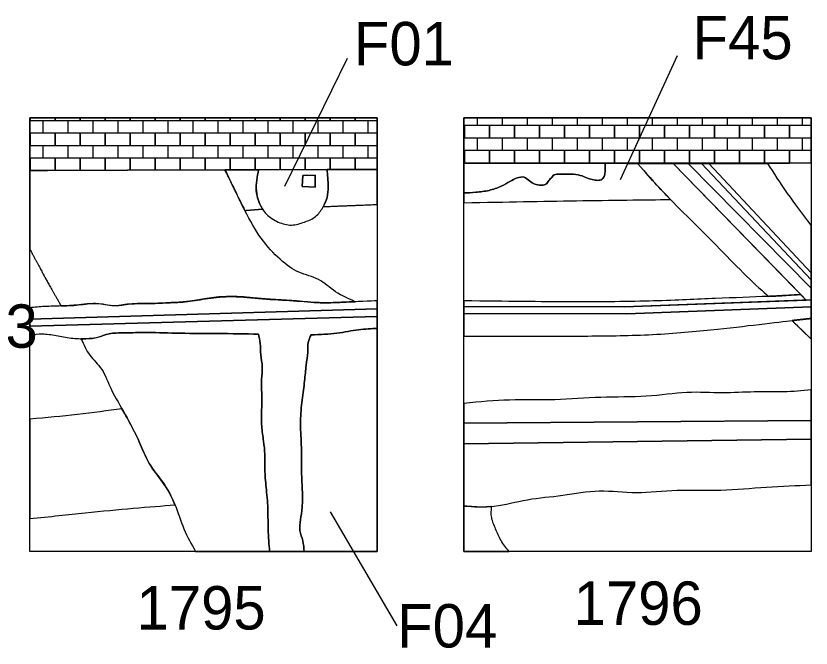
# Model space of a CAD drawing. Extents: x -756 to -644, y -309 to -230.
# Drawn here: x -710.32 to -692, y -244.72 to -230.15 of the extents above; entities that cross this region are included whole.
import ezdxf

# ---------------------------------------------------------------- set-up
doc = ezdxf.new("R2010")
doc.units = 0
for name, color, linetype in [('Brick', 7, 'Continuous'), ('Builder Trench', 7, 'Continuous'), ('Feature Numbers', 7, 'Continuous'), ('Postmold', 7, 'Continuous'), ('Quadrat Boundaries', 7, 'Continuous'), ('Quadrat Labels Large', 7, 'Continuous'), ('South Dependency Paving', 7, 'Continuous'), ('Utility Pipe', 7, 'Continuous'), ('Utility Trench', 7, 'Continuous')]:
    doc.layers.add(name, color=color, linetype=linetype)

msp = doc.modelspace()

# ---------------------------------------------------------------- linework, layer by layer
at = {"layer": 'Brick'}
for p, q in [((-709.701, -232.565), (-709.701, -232.853)), ((-709.125, -232.565), (-709.125, -232.853)), ((-708.549, -232.565), (-708.549, -232.853)), ((-707.973, -232.565), (-707.973, -232.853)), ((-707.397, -232.565), (-707.397, -232.853)), ((-706.821, -232.565), (-706.821, -232.853)), ((-706.245, -232.565), (-706.245, -232.853)), ((-705.669, -232.565), (-705.669, -232.853)), ((-705.093, -232.565), (-705.093, -232.853)), ((-704.517, -232.565), (-704.517, -232.853)), ((-703.941, -232.565), (-703.941, -232.853)), ((-703.365, -232.565), (-703.365, -232.853)), ((-702.789, -232.565), (-702.789, -232.853)), ((-702.213, -232.565), (-702.213, -232.853)), ((-699.696, -232.5), (-699.696, -232.679)), ((-699.12, -232.5), (-699.12, -232.679)), ((-698.544, -232.5), (-698.544, -232.679)), ((-697.968, -232.5), (-697.968, -232.679)), ((-697.392, -232.5), (-697.392, -232.679)), ((-696.816, -232.5), (-696.816, -232.679)), ((-696.24, -232.5), (-696.24, -232.679)), ((-695.664, -232.5), (-695.664, -232.679)), ((-695.088, -232.5), (-695.088, -232.679)), ((-694.512, -232.5), (-694.512, -232.679)), ((-693.936, -232.5), (-693.936, -232.679)), ((-693.36, -232.5), (-693.36, -232.679)), ((-692.784, -232.5), (-692.784, -232.679)), ((-692.208, -232.5), (-692.208, -232.679)), ((-699.696, -232.967), (-699.696, -233.255)), ((-699.12, -232.967), (-699.12, -233.255)), ((-698.544, -232.967), (-698.544, -233.255)), ((-697.968, -232.967), (-697.968, -233.255)), ((-697.392, -232.967), (-697.392, -233.255)), ((-696.816, -232.967), (-696.816, -233.255)), ((-696.24, -232.967), (-696.24, -233.255)), ((-695.664, -232.967), (-695.664, -233.255)), ((-695.088, -232.967), (-695.088, -233.255)), ((-694.512, -232.967), (-694.512, -233.255)), ((-693.936, -232.967), (-693.936, -233.255)), ((-693.36, -232.967), (-693.36, -233.255)), ((-692.784, -232.967), (-692.784, -233.255)), ((-692.208, -232.967), (-692.208, -233.255)), ((-709.701, -233.141), (-709.701, -233.429)), ((-709.125, -233.141), (-709.125, -233.429)), ((-708.549, -233.141), (-708.549, -233.429)), ((-707.973, -233.141), (-707.973, -233.429)), ((-707.397, -233.141), (-707.397, -233.429)), ((-706.821, -233.141), (-706.821, -233.429)), ((-706.245, -233.141), (-706.245, -233.429)), ((-705.669, -233.141), (-705.669, -233.429)), ((-705.093, -233.141), (-705.093, -233.429)), ((-704.517, -233.141), (-704.517, -233.429)), ((-703.941, -233.141), (-703.941, -233.429)), ((-703.365, -233.141), (-703.365, -233.429)), ((-702.789, -233.141), (-702.789, -233.429)), ((-702.213, -233.141), (-702.213, -233.429)), ((-692, -233.558), (-700, -233.547)), ((-699.696, -233.543), (-699.696, -233.547)), ((-699.12, -233.543), (-699.12, -233.548)), ((-698.544, -233.543), (-698.544, -233.549)), ((-697.968, -233.543), (-697.968, -233.55)), ((-697.392, -233.543), (-697.392, -233.55)), ((-696.816, -233.543), (-696.816, -233.551)), ((-696.24, -233.543), (-696.24, -233.552)), ((-695.664, -233.543), (-695.664, -233.553)), ((-695.088, -233.543), (-695.088, -233.554)), ((-694.512, -233.543), (-694.512, -233.555)), ((-693.936, -233.543), (-693.936, -233.555)), ((-693.36, -233.543), (-693.36, -233.556)), ((-692.784, -233.543), (-692.784, -233.557)), ((-692.208, -233.543), (-692.208, -233.558)), ((-702, -233.694), (-710, -233.718)), ((-709.701, -233.717), (-709.701, -233.717))]:
    msp.add_line(p, q, dxfattribs=at)
for points in [[(-710, -232.565), (-709.989, -232.565), (-709.989, -232.5)], [(-709.989, -232.5), (-709.989, -232.565), (-709.413, -232.565), (-709.413, -232.5)], [(-709.413, -232.5), (-709.413, -232.565), (-708.837, -232.565), (-708.837, -232.5)], [(-708.837, -232.5), (-708.837, -232.565), (-708.261, -232.565), (-708.261, -232.5)], [(-708.261, -232.5), (-708.261, -232.565), (-707.685, -232.565), (-707.685, -232.5)], [(-707.685, -232.5), (-707.685, -232.565), (-707.109, -232.565), (-707.109, -232.5)], [(-707.109, -232.5), (-707.109, -232.565), (-706.533, -232.565), (-706.533, -232.5)], [(-706.533, -232.5), (-706.533, -232.565), (-705.957, -232.565), (-705.957, -232.5)], [(-705.957, -232.5), (-705.957, -232.565), (-705.381, -232.565), (-705.381, -232.5)], [(-705.381, -232.5), (-705.381, -232.565), (-704.805, -232.565), (-704.805, -232.5)], [(-704.805, -232.5), (-704.805, -232.565), (-704.229, -232.565), (-704.229, -232.5)], [(-704.229, -232.5), (-704.229, -232.565), (-703.653, -232.565), (-703.653, -232.5)], [(-703.653, -232.5), (-703.653, -232.565), (-703.077, -232.565), (-703.077, -232.5)], [(-703.077, -232.5), (-703.077, -232.565), (-702.501, -232.565), (-702.501, -232.5)], [(-702.501, -232.5), (-702.501, -232.565), (-702, -232.565)], [(-700, -232.967), (-699.984, -232.967), (-699.984, -232.679), (-700, -232.679)], [(-692, -232.679), (-692.496, -232.679), (-692.496, -232.967), (-692, -232.967)], [(-710, -233.141), (-709.989, -233.141), (-709.989, -232.853), (-710, -232.853)], [(-702, -232.853), (-702.501, -232.853), (-702.501, -233.141), (-702, -233.141)], [(-700, -233.543), (-699.984, -233.543), (-699.984, -233.255), (-700, -233.255)], [(-692, -233.255), (-692.496, -233.255), (-692.496, -233.543), (-692, -233.543)], [(-710, -233.717), (-709.989, -233.717), (-709.989, -233.429), (-710, -233.429)], [(-709.413, -233.716), (-709.413, -233.429), (-709.989, -233.429), (-709.989, -233.717), (-709.594, -233.717)], [(-708.837, -233.715), (-708.837, -233.429), (-709.413, -233.429), (-709.413, -233.716)], [(-708.261, -233.713), (-708.261, -233.429), (-708.837, -233.429), (-708.837, -233.715)], [(-707.685, -233.711), (-707.685, -233.429), (-708.261, -233.429), (-708.261, -233.713)], [(-707.109, -233.709), (-707.109, -233.429), (-707.685, -233.429), (-707.685, -233.711)], [(-706.533, -233.708), (-706.533, -233.429), (-707.109, -233.429), (-707.109, -233.709)], [(-705.957, -233.706), (-705.957, -233.429), (-706.533, -233.429), (-706.533, -233.708)], [(-705.381, -233.704), (-705.381, -233.429), (-705.957, -233.429), (-705.957, -233.706)], [(-704.805, -233.702), (-704.805, -233.429), (-705.381, -233.429), (-705.381, -233.704)], [(-704.229, -233.701), (-704.229, -233.429), (-704.805, -233.429), (-704.805, -233.702)], [(-703.653, -233.699), (-703.653, -233.429), (-704.229, -233.429), (-704.229, -233.701)], [(-703.077, -233.697), (-703.077, -233.429), (-703.653, -233.429), (-703.653, -233.699)], [(-702.501, -233.695), (-702.501, -233.429), (-703.077, -233.429), (-703.077, -233.697)], [(-702, -233.429), (-702.501, -233.429), (-702.501, -233.695)]]:
    msp.add_lwpolyline(points, dxfattribs=at)
for points in [[(-699.984, -232.967), (-699.408, -232.967), (-699.408, -232.679), (-699.984, -232.679)], [(-699.408, -232.967), (-698.832, -232.967), (-698.832, -232.679), (-699.408, -232.679)], [(-698.832, -232.967), (-698.256, -232.967), (-698.256, -232.679), (-698.832, -232.679)], [(-698.256, -232.967), (-697.68, -232.967), (-697.68, -232.679), (-698.256, -232.679)], [(-697.68, -232.967), (-697.104, -232.967), (-697.104, -232.679), (-697.68, -232.679)], [(-697.104, -232.967), (-696.528, -232.967), (-696.528, -232.679), (-697.104, -232.679)], [(-696.528, -232.967), (-695.952, -232.967), (-695.952, -232.679), (-696.528, -232.679)], [(-695.952, -232.967), (-695.376, -232.967), (-695.376, -232.679), (-695.952, -232.679)], [(-695.376, -232.967), (-694.8, -232.967), (-694.8, -232.679), (-695.376, -232.679)], [(-694.8, -232.967), (-694.224, -232.967), (-694.224, -232.679), (-694.8, -232.679)], [(-694.224, -232.967), (-693.648, -232.967), (-693.648, -232.679), (-694.224, -232.679)], [(-693.648, -232.967), (-693.072, -232.967), (-693.072, -232.679), (-693.648, -232.679)], [(-693.072, -232.967), (-692.496, -232.967), (-692.496, -232.679), (-693.072, -232.679)], [(-709.989, -233.141), (-709.413, -233.141), (-709.413, -232.853), (-709.989, -232.853)], [(-709.413, -233.141), (-708.837, -233.141), (-708.837, -232.853), (-709.413, -232.853)], [(-708.837, -233.141), (-708.261, -233.141), (-708.261, -232.853), (-708.837, -232.853)], [(-708.261, -233.141), (-707.685, -233.141), (-707.685, -232.853), (-708.261, -232.853)], [(-707.685, -233.141), (-707.109, -233.141), (-707.109, -232.853), (-707.685, -232.853)], [(-707.109, -233.141), (-706.533, -233.141), (-706.533, -232.853), (-707.109, -232.853)], [(-706.533, -233.141), (-705.957, -233.141), (-705.957, -232.853), (-706.533, -232.853)], [(-705.957, -233.141), (-705.381, -233.141), (-705.381, -232.853), (-705.957, -232.853)], [(-705.381, -233.141), (-704.805, -233.141), (-704.805, -232.853), (-705.381, -232.853)], [(-704.805, -233.141), (-704.229, -233.141), (-704.229, -232.853), (-704.805, -232.853)], [(-704.229, -233.141), (-703.653, -233.141), (-703.653, -232.853), (-704.229, -232.853)], [(-703.653, -233.141), (-703.077, -233.141), (-703.077, -232.853), (-703.653, -232.853)], [(-703.077, -233.141), (-702.501, -233.141), (-702.501, -232.853), (-703.077, -232.853)], [(-699.984, -233.543), (-699.408, -233.543), (-699.408, -233.255), (-699.984, -233.255)], [(-699.408, -233.543), (-698.832, -233.543), (-698.832, -233.255), (-699.408, -233.255)], [(-698.832, -233.543), (-698.256, -233.543), (-698.256, -233.255), (-698.832, -233.255)], [(-698.256, -233.543), (-697.68, -233.543), (-697.68, -233.255), (-698.256, -233.255)], [(-697.68, -233.543), (-697.104, -233.543), (-697.104, -233.255), (-697.68, -233.255)], [(-697.104, -233.543), (-696.528, -233.543), (-696.528, -233.255), (-697.104, -233.255)], [(-696.528, -233.543), (-695.952, -233.543), (-695.952, -233.255), (-696.528, -233.255)], [(-695.952, -233.543), (-695.376, -233.543), (-695.376, -233.255), (-695.952, -233.255)], [(-695.376, -233.543), (-694.8, -233.543), (-694.8, -233.255), (-695.376, -233.255)], [(-694.8, -233.543), (-694.224, -233.543), (-694.224, -233.255), (-694.8, -233.255)], [(-694.224, -233.543), (-693.648, -233.543), (-693.648, -233.255), (-694.224, -233.255)], [(-693.648, -233.543), (-693.072, -233.543), (-693.072, -233.255), (-693.648, -233.255)], [(-693.072, -233.543), (-692.496, -233.543), (-692.496, -233.255), (-693.072, -233.255)]]:
    msp.add_lwpolyline(points, close=True, dxfattribs=at)
at = {"layer": 'Builder Trench'}
for points in [[(-696.74, -233.551), (-700, -233.547), (-700, -234.234)], [(-704.727, -233.702), (-705.502, -233.704)], [(-702, -234.499), (-702, -233.694), (-703.152, -233.697)]]:
    msp.add_lwpolyline(points, dxfattribs=at)
for points, degree in [([(-700, -234.234), (-699.922, -234.231), (-699.72, -234.222), (-699.417, -234.184), (-699.128, -234.084), (-698.93, -233.963), (-698.773, -233.878), (-698.601, -233.847), (-698.49, -233.962), (-698.361, -234.037), (-698.236, -234.059), (-698.1, -234.052), (-698.043, -233.942), (-697.972, -233.878), (-697.909, -233.789), (-697.733, -233.806), (-697.536, -233.795), (-697.305, -233.818), (-697.146, -233.901), (-697.003, -233.935), (-696.888, -233.953), (-696.787, -233.908), (-696.746, -233.807), (-696.748, -233.687), (-696.742, -233.599), (-696.74, -233.551)], 3), ([(-705.502, -233.704), (-705.372, -233.974), (-705.221, -234.285), (-705.065, -234.596), (-705.044, -234.637)], 3), ([(-704.637, -234.604), (-704.674, -234.547), (-704.741, -234.408), (-704.792, -234.181), (-704.775, -233.936), (-704.743, -233.78), (-704.727, -233.702)], 3), ([(-703.152, -233.697), (-703.147, -233.747), (-703.131, -233.885), (-703.122, -234.094), (-703.136, -234.338), (-703.2, -234.477), (-703.239, -234.549)], 3), ([(-705.044, -234.637), (-704.908, -234.626), (-704.773, -234.615), (-704.637, -234.604)], 2), ([(-703.239, -234.549), (-702.826, -234.532), (-702.413, -234.516), (-702, -234.499)], 2)]:
    msp.add_open_spline(points, degree=degree, dxfattribs=at)
at = {"layer": 'Feature Numbers'}
for p, q in [((-702.689, -231.136), (-704.129, -234.087)), ((-695.087, -231.076), (-696.397, -233.933)), ((-701.535, -244.21), (-703.072, -241.581))]:
    msp.add_line(p, q, dxfattribs=at)
at = {"layer": 'Postmold'}
for points in [[(-703.152, -233.697), (-704.727, -233.702)], [(-703.424, -233.825), (-703.424, -234.097), (-703.722, -234.086), (-703.711, -233.83), (-703.424, -233.825)]]:
    msp.add_lwpolyline(points, dxfattribs=at)
msp.add_lwpolyline([(-703.424, -233.825), (-703.711, -233.83), (-703.722, -234.086), (-703.424, -234.097)], close=True, dxfattribs=at)
msp.add_open_spline([(-704.727, -233.702), (-704.743, -233.78), (-704.775, -233.936), (-704.792, -234.181), (-704.731, -234.456), (-704.567, -234.738), (-704.28, -234.92), (-703.962, -235.004), (-703.671, -234.907), (-703.397, -234.8), (-703.242, -234.565), (-703.136, -234.344), (-703.122, -234.094), (-703.131, -233.885), (-703.147, -233.747), (-703.152, -233.697)], degree=3, dxfattribs=at)
at = {"layer": 'Quadrat Boundaries'}
for p, q in [((-710, -242.5), (-710, -232.5)), ((-710, -232.5), (-702, -232.5)), ((-702, -232.5), (-702, -242.5)), ((-700, -242.5), (-700, -232.5)), ((-700, -232.5), (-692, -232.5)), ((-692, -232.5), (-692, -242.5)), ((-702, -242.5), (-710, -242.5)), ((-692, -242.5), (-700, -242.5))]:
    msp.add_line(p, q, dxfattribs=at)
at = {"layer": 'South Dependency Paving'}
for p, q in [((-710, -232.5), (-710, -233.718)), ((-702, -232.5), (-710, -232.5)), ((-702, -233.694), (-702, -232.5)), ((-700, -232.5), (-700, -233.547)), ((-692, -232.5), (-700, -232.5)), ((-692, -233.54), (-692, -232.5)), ((-700, -233.547), (-696.74, -233.551)), ((-696, -233.552), (-695.179, -233.554)), ((-695.179, -233.554), (-694.829, -233.554)), ((-694.829, -233.554), (-694.527, -233.555)), ((-694.527, -233.555), (-694.353, -233.555)), ((-694.353, -233.555), (-692.995, -233.557)), ((-692.995, -233.557), (-692, -233.54)), ((-710, -233.718), (-705.502, -233.704)), ((-705.502, -233.704), (-704.727, -233.702)), ((-704.727, -233.702), (-703.152, -233.697)), ((-703.152, -233.697), (-702, -233.694))]:
    msp.add_line(p, q, dxfattribs=at)
msp.add_lwpolyline([(-696.74, -233.551), (-696.24, -233.552), (-696, -233.552)], dxfattribs=at)
at = {"layer": 'Utility Pipe'}
for points in [[(-692, -236.425), (-694.829, -233.554), (-695.179, -233.554), (-692.115, -236.701), (-692, -236.696), (-692, -236.425)], [(-694.527, -233.555), (-692, -236.239), (-692, -236.077), (-694.353, -233.555), (-694.527, -233.555)], [(-692, -236.696), (-696.3, -236.859), (-700, -236.847), (-700, -237.01), (-696.242, -237.021), (-692, -236.859), (-692, -236.696)], [(-702, -236.908), (-710, -237.143), (-710, -237.305), (-702, -237.084), (-702, -236.908)], [(-700, -240.013), (-692, -239.908), (-692, -239.479), (-700, -239.537), (-700, -240.013)]]:
    msp.add_lwpolyline(points, dxfattribs=at)
at = {"layer": 'Utility Trench'}
for points in [[(-696, -233.552), (-696.24, -233.552), (-696.74, -233.551)], [(-692.239, -236.573), (-695.179, -233.554), (-696, -233.552)], [(-694.829, -233.554), (-692, -236.425), (-692, -236.239), (-694.527, -233.555), (-694.829, -233.554)], [(-694.353, -233.555), (-692, -236.077), (-692, -234.974)], [(-692.995, -233.557), (-694.353, -233.555)], [(-705.502, -233.704), (-710, -233.718), (-710, -235.527)], [(-700, -234.234), (-700, -234.46)], [(-700, -236.72), (-700, -236.847), (-696.3, -236.859), (-692.115, -236.701), (-692.239, -236.573)], [(-710, -236.88), (-710, -237.143), (-702, -236.908), (-702, -236.72)], [(-692, -237.126), (-692, -236.859), (-696.242, -237.021), (-700, -237.01), (-700, -237.531)], [(-702, -237.358), (-702, -237.084), (-710, -237.305), (-710, -237.5)], [(-692, -237.6), (-692, -237.126)], [(-702, -242.5), (-702, -237.358)], [(-700, -239.537), (-692, -239.479), (-692, -238.772)], [(-700, -239.085), (-700, -239.537)], [(-710, -239.449), (-710, -241.74)], [(-692, -240.963), (-692, -239.908), (-700, -240.013), (-700, -241.45)], [(-700, -241.45), (-700, -242.5), (-698.958, -242.5)], [(-706.178, -242.5), (-704.476, -242.5)], [(-704.476, -242.5), (-703.678, -242.5)], [(-703.678, -242.5), (-702, -242.5)]]:
    msp.add_lwpolyline(points, dxfattribs=at)
for points, degree in [([(-696.74, -233.551), (-696.742, -233.599), (-696.748, -233.687), (-696.746, -233.807), (-696.787, -233.908), (-696.888, -233.953), (-697.003, -233.935), (-697.146, -233.901), (-697.305, -233.818), (-697.536, -233.795), (-697.733, -233.806), (-697.909, -233.789), (-697.972, -233.878), (-698.043, -233.942), (-698.1, -234.052), (-698.236, -234.059), (-698.361, -234.037), (-698.49, -233.962), (-698.601, -233.847), (-698.773, -233.878), (-698.93, -233.963), (-699.128, -234.084), (-699.417, -234.184), (-699.72, -234.222), (-699.922, -234.231), (-700, -234.234)], 3), ([(-696, -233.552), (-695.805, -233.773), (-695.421, -234.209), (-694.785, -234.845), (-694.079, -235.543), (-693.491, -236.163), (-693.091, -236.519), (-692.981, -236.617)], 3), ([(-695.24, -234.386), (-695.297, -234.327), (-695.557, -234.055), (-695.805, -233.773), (-696, -233.552)], 3), ([(-692, -234.974), (-692.2, -234.71), (-692.55, -234.25), (-692.862, -233.764), (-692.995, -233.557)], 3), ([(-705.474, -233.762), (-705.484, -233.743), (-705.493, -233.724), (-705.502, -233.704)], 2), ([(-705.106, -234.514), (-705.231, -234.263), (-705.353, -234.013), (-705.474, -233.762)], 2), ([(-700, -234.46), (-698.993, -234.44), (-697.406, -234.41), (-695.819, -234.392), (-695.24, -234.386)], 3), ([(-705.071, -234.583), (-705.083, -234.56), (-705.095, -234.537), (-705.106, -234.514)], 2), ([(-705.044, -234.637), (-705.053, -234.619), (-705.062, -234.601), (-705.071, -234.583)], 2), ([(-702.506, -236.741), (-702.638, -236.674), (-702.985, -236.537), (-703.318, -236.184), (-703.814, -236.094), (-704.223, -235.794), (-704.688, -235.305), (-704.923, -234.875), (-705.044, -234.637)], 3), ([(-710, -235.527), (-709.763, -235.967), (-709.526, -236.407), (-709.275, -236.839)], 2), ([(-709.275, -236.839), (-709.172, -236.836), (-708.874, -236.823), (-708.457, -236.749), (-708.056, -236.863), (-707.696, -236.776), (-707.285, -236.789), (-706.825, -236.764), (-706.358, -236.748), (-705.911, -236.662), (-705.35, -236.599), (-704.642, -236.683), (-703.913, -236.712), (-703.275, -236.778), (-702.848, -236.753), (-702.597, -236.744), (-702.506, -236.741)], 3), ([(-705.906, -236.667), (-705.959, -236.675), (-706.012, -236.684), (-706.065, -236.693)], 2), ([(-705.446, -236.623), (-705.6, -236.627), (-705.753, -236.644), (-705.906, -236.667)], 2), ([(-705.377, -236.622), (-705.4, -236.622), (-705.423, -236.622), (-705.446, -236.623)], 2), ([(-704.697, -236.667), (-704.924, -236.648), (-705.15, -236.622), (-705.377, -236.622)], 2), ([(-704.184, -236.702), (-704.355, -236.692), (-704.526, -236.681), (-704.697, -236.667)], 2), ([(-692.981, -236.617), (-693.36, -236.636), (-694.193, -236.659), (-695.523, -236.732), (-697.483, -236.752), (-698.991, -236.733), (-700, -236.72)], 3), ([(-692.981, -236.617), (-692.966, -236.617), (-692.719, -236.605), (-692.472, -236.589), (-692.239, -236.573)], 3), ([(-692.941, -236.615), (-692.954, -236.616), (-692.967, -236.617), (-692.981, -236.617)], 2), ([(-692.239, -236.573), (-692.472, -236.589), (-692.706, -236.604), (-692.94, -236.615), (-692.941, -236.615)], 3), ([(-692.941, -236.615), (-692.941, -236.615), (-692.941, -236.615), (-692.941, -236.615)], 2), ([(-709.275, -236.839), (-709.41, -236.843), (-709.652, -236.847), (-709.893, -236.87), (-710, -236.88)], 3), ([(-708.967, -236.822), (-709.07, -236.831), (-709.172, -236.836), (-709.275, -236.839)], 2), ([(-708.486, -236.785), (-708.646, -236.782), (-708.806, -236.808), (-708.967, -236.822), (-708.967, -236.822)], 3), ([(-708.066, -236.835), (-708.171, -236.83), (-708.311, -236.793), (-708.451, -236.786), (-708.486, -236.785)], 3), ([(-708.028, -236.836), (-708.04, -236.836), (-708.053, -236.835), (-708.066, -236.835)], 2), ([(-707.758, -236.8), (-707.848, -236.813), (-707.938, -236.834), (-708.028, -236.836)], 2), ([(-706.801, -236.765), (-706.966, -236.772), (-707.285, -236.789), (-707.605, -236.779), (-707.758, -236.8)], 3), ([(-706.376, -236.738), (-706.517, -236.753), (-706.659, -236.758), (-706.801, -236.765)], 2), ([(-706.065, -236.693), (-706.168, -236.71), (-706.272, -236.727), (-706.376, -236.738)], 2), ([(-703.785, -236.729), (-703.918, -236.719), (-704.051, -236.71), (-704.184, -236.702)], 2), ([(-702, -236.72), (-702.059, -236.723), (-702.319, -236.737), (-702.738, -236.746), (-703.275, -236.778), (-703.609, -236.743), (-703.785, -236.729)], 3), ([(-700, -237.531), (-699.578, -237.531), (-698.685, -237.531), (-697.243, -237.534), (-695.745, -237.52), (-694.245, -237.388), (-693.17, -237.258), (-692.567, -237.189), (-692.439, -237.175)], 3), ([(-692.439, -237.175), (-692.293, -237.158), (-692.146, -237.142), (-692, -237.126)], 2), ([(-692.328, -237.162), (-692.365, -237.166), (-692.402, -237.171), (-692.439, -237.175)], 2), ([(-692, -237.6), (-692.215, -237.397), (-692.439, -237.175), (-692, -237.6), (-692.439, -237.175)], 3), ([(-692.439, -237.175), (-692.293, -237.317), (-692.146, -237.458), (-692, -237.6)], 2), ([(-692, -237.126), (-692.109, -237.138), (-692.219, -237.15), (-692.328, -237.162)], 2), ([(-703.519, -237.504), (-703.298, -237.495), (-702.916, -237.48), (-702.416, -237.371), (-702.127, -237.362), (-702, -237.358)], 3), ([(-702, -237.358), (-702.127, -237.362), (-702.416, -237.371), (-702.916, -237.48), (-703.298, -237.495), (-703.519, -237.504)], 3), ([(-710, -237.5), (-709.899, -237.49), (-709.723, -237.472), (-709.391, -237.511), (-709.05, -237.588), (-708.698, -237.6), (-708.421, -237.577), (-708.197, -237.458), (-707.827, -237.463), (-707.311, -237.443), (-706.545, -237.472), (-705.672, -237.47), (-705.034, -237.481), (-704.733, -237.487)], 3), ([(-704.733, -237.487), (-705.034, -237.481), (-705.672, -237.47), (-706.545, -237.472), (-707.311, -237.443), (-707.827, -237.463), (-708.197, -237.458), (-708.421, -237.577), (-708.634, -237.595), (-708.767, -237.595), (-708.821, -237.593)], 3), ([(-708.821, -237.593), (-708.75, -237.729), (-708.649, -237.994), (-708.314, -238.262), (-708.148, -238.758), (-707.792, -239.337), (-707.477, -239.946), (-707.272, -240.49), (-706.917, -240.893), (-706.641, -241.393), (-706.466, -241.997), (-706.279, -242.324), (-706.178, -242.5)], 3), ([(-704.733, -237.487), (-704.717, -237.548), (-704.676, -237.703), (-704.695, -237.958), (-704.623, -238.242), (-704.673, -238.526), (-704.652, -238.839), (-704.657, -239.225), (-704.669, -239.611), (-704.609, -239.963), (-704.579, -240.248), (-704.592, -240.555), (-704.565, -240.951), (-704.506, -241.437), (-704.517, -241.983), (-704.488, -242.339), (-704.476, -242.5)], 3), ([(-704.476, -242.5), (-704.488, -242.339), (-704.517, -241.983), (-704.506, -241.437), (-704.565, -240.951), (-704.592, -240.555), (-704.579, -240.248), (-704.609, -239.963), (-704.669, -239.611), (-704.657, -239.225), (-704.652, -238.839), (-704.673, -238.526), (-704.623, -238.242), (-704.695, -237.958), (-704.676, -237.703), (-704.717, -237.548), (-704.733, -237.487)], 3), ([(-703.678, -242.5), (-703.685, -242.412), (-703.697, -242.249), (-703.797, -242.021), (-703.768, -241.767), (-703.717, -241.491), (-703.715, -241.091), (-703.75, -240.595), (-703.734, -240.027), (-703.78, -239.485), (-703.724, -239.002), (-703.665, -238.552), (-703.637, -238.2), (-703.582, -237.898), (-703.604, -237.68), (-703.542, -237.551), (-703.519, -237.504)], 3), ([(-703.519, -237.504), (-703.542, -237.551), (-703.604, -237.68), (-703.582, -237.898), (-703.637, -238.2), (-703.665, -238.552), (-703.724, -239.002), (-703.78, -239.485), (-703.734, -240.027), (-703.75, -240.595), (-703.715, -241.091), (-703.717, -241.491), (-703.768, -241.767), (-703.797, -242.021), (-703.697, -242.249), (-703.685, -242.412), (-703.678, -242.5)], 3), ([(-692, -238.772), (-692.208, -238.792), (-692.624, -238.833), (-693.301, -238.805), (-694.031, -238.862), (-694.846, -238.798), (-695.776, -238.95), (-696.846, -238.923), (-697.903, -239.024), (-698.961, -238.984), (-699.621, -239.048), (-700, -239.085)], 3), ([(-707.877, -239.207), (-708.197, -239.251), (-708.903, -239.347), (-709.612, -239.413), (-710, -239.449)], 3), ([(-706.654, -241.425), (-706.743, -241.208), (-706.929, -240.879), (-707.272, -240.49), (-707.477, -239.946), (-707.694, -239.526), (-707.859, -239.239), (-707.877, -239.207)], 3), ([(-700, -241.45), (-699.786, -241.466), (-699.303, -241.5), (-698.545, -241.274), (-697.729, -241.22), (-696.876, -241.052), (-696.04, -241.177), (-695.096, -241.06), (-694.088, -241.105), (-693.028, -241.002), (-692.328, -240.976), (-692, -240.963)], 3), ([(-710, -241.74), (-709.529, -241.691), (-708.706, -241.605), (-707.591, -241.491), (-706.946, -241.445), (-706.654, -241.425)], 3), ([(-699.361, -241.462), (-699.572, -241.481), (-699.786, -241.466), (-700, -241.45)], 2), ([(-698.958, -242.5), (-699.022, -242.418), (-699.156, -242.246), (-699.267, -241.974), (-699.381, -241.716), (-699.368, -241.55), (-699.361, -241.462)], 3)]:
    msp.add_open_spline(points, degree=degree, dxfattribs=at)

# ---------------------------------------------------------------- texts
at = {"layer": 'Feature Numbers'}
for s, p in [('F45', (-694.729, -231.153)), ('F01', (-702.531, -231.292)), ('F23', (-712.12, -237.802)), ('F04', (-701.535, -244.71))]:
    msp.add_text(s, height=1, dxfattribs=at).set_placement(p)
at = {"layer": 'Quadrat Labels Large'}
for s, p in [('1796', (-697.47, -244.188)), ('1795', (-707.54, -244.295))]:
    msp.add_text(s, height=1, dxfattribs=at).set_placement(p)

doc.saveas('drawing.dxf')
